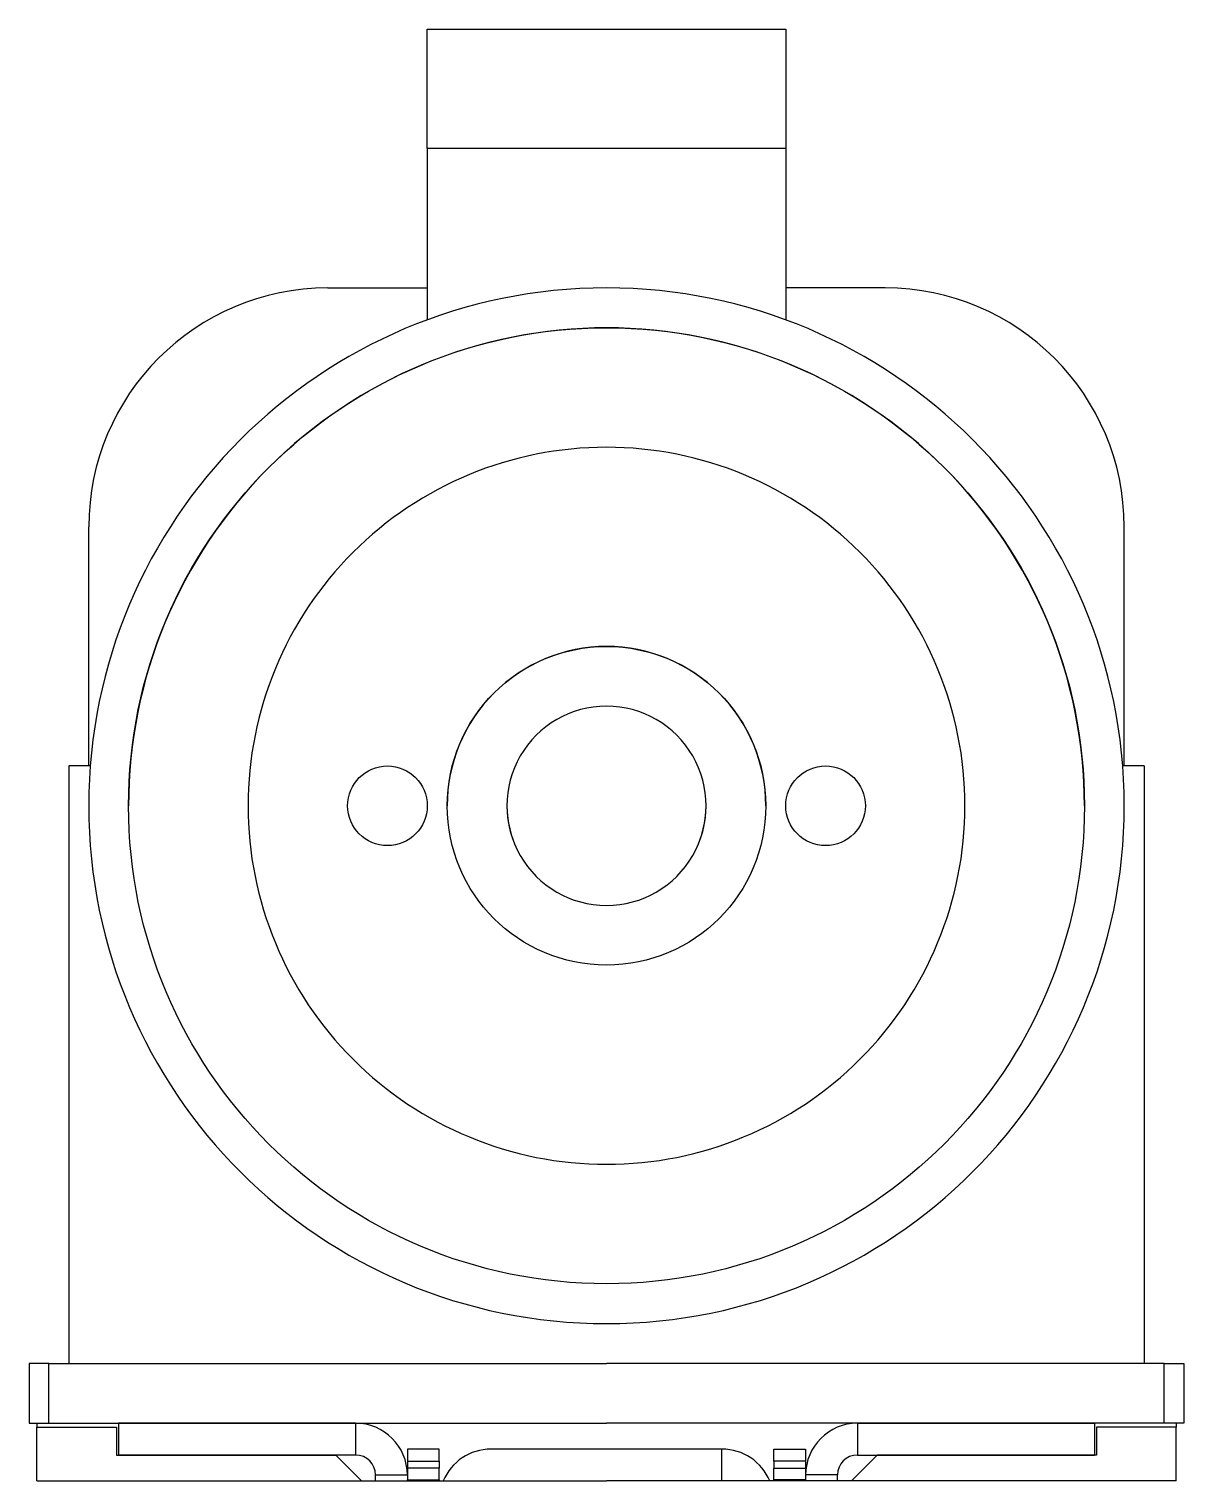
# Model space of a CAD drawing. Header units: millimetres. Extents: x -145 to 145, y -169 to 195.
import ezdxf

# ---------------------------------------------------------------- set-up
doc = ezdxf.new("R2010")
doc.units = ezdxf.units.MM

msp = doc.modelspace()

# ---------------------------------------------------------------- wipeouts: each hides what was drawn before it
msp.add_wipeout([(0, -169.5), (143, -169.5), (143, -155), (145, -155), (145, -140), (135, -140), (135, 10), (130, 10), (130, 70), (112.43, 112.43), (70, 130), (45, 130), (45, 195), (0, 195), (-45, 195), (-45, 130), (-70, 130), (-112.43, 112.43), (-130, 70), (-130, 10), (-135, 10), (-135, -140), (-145, -140), (-145, -155), (-143, -155), (-143, -169.5)])

# ---------------------------------------------------------------- next in the draw order: linework, layer by layer
at = {"color": 152, "linetype": 'Continuous', "lineweight": 25, "true_color": 0x2776bb}
for p, q in [((-45, 195), (45, 195)), ((-45, 165), (-45, 195)), ((45, 195), (45, 165)), ((-45, 165), (-45, 121.96)), ((45, 165), (-45, 165)), ((45, 165), (45, 121.96)), ((-70, 130), (-45, 130)), ((70, 130), (45, 130)), ((-130, 10), (-130, 70)), ((130, 10), (130, 70)), ((-135, 10), (-135, -140)), ((-129.61, 10), (-135, 10)), ((135, 10), (129.61, 10)), ((135, 10), (135, -140)), ((-140, -140), (0, -140)), ((140, -140), (0, -140))]:
    msp.add_line(p, q, dxfattribs=at)
at = {"color": 7, "linetype": 'Continuous', "lineweight": 25}
for p, q in [((-140, -140), (-145, -140)), ((-145, -140), (-145, -155)), ((-140, -155), (-140, -140)), ((140, -155), (140, -140)), ((140, -140), (145, -140)), ((145, -140), (145, -155)), ((-145, -155), (-140, -155)), ((-143, -155), (-143, -156)), ((-143, -156), (-123, -156)), ((-143, -169.5), (-143, -156)), ((-140, -155), (0, -155)), ((-123, -156), (-123, -163)), ((-122.5, -155), (-122.5, -163)), ((-63, -155), (-122.5, -155)), ((-63, -155), (-63, -163)), ((140, -155), (0, -155)), ((63, -155), (63, -163)), ((63, -155), (122.5, -155)), ((122.5, -155), (122.5, -163)), ((123, -156), (123, -163)), ((143, -156), (123, -156)), ((145, -155), (140, -155)), ((143, -155), (143, -156)), ((143, -169.5), (143, -156)), ((-123, -163), (-68, -163)), ((-63, -163), (-122.5, -163)), ((-68, -163), (-61.5, -169.5)), ((-42, -161.5), (-50, -161.5)), ((-50, -161.5), (-50, -164.5)), ((-42, -164.5), (-42, -161.5)), ((29, -161.5), (-29.01, -161.5)), ((29, -169.5), (29, -161.5)), ((42, -161.5), (50, -161.5)), ((42, -164.5), (42, -161.5)), ((50, -161.5), (50, -164.5)), ((68, -163), (61.5, -169.5)), ((63, -163), (122.5, -163)), ((123, -163), (68, -163)), ((-50, -164.5), (-42, -164.5)), ((-50, -164.5), (-50, -166.25)), ((-42, -166.25), (-50, -166.25)), ((-50, -166.25), (-50, -169.25)), ((-42, -164.5), (-42, -166.25)), ((-42, -169.25), (-42, -166.25)), ((50, -164.5), (42, -164.5)), ((42, -164.5), (42, -166.25)), ((42, -166.25), (50, -166.25)), ((42, -169.25), (42, -166.25)), ((50, -164.5), (50, -166.25)), ((50, -166.25), (50, -169.25)), ((-143, -169.5), (0, -169.5)), ((-58, -168), (-50, -168)), ((-58, -169.5), (-58, -168)), ((-50, -169.25), (-42, -169.25)), ((-50, -169.5), (-50, -169.25)), ((-42, -169.25), (-42, -169.5)), ((143, -169.5), (0, -169.5)), ((50, -169.25), (42, -169.25)), ((42, -169.25), (42, -169.5)), ((58, -168), (50, -168)), ((50, -169.5), (50, -169.25)), ((58, -169.5), (58, -168))]:
    msp.add_line(p, q, dxfattribs=at)
at = {"color": 2, "linetype": 'Continuous', "lineweight": 25, "true_color": 0xf1eb1f}
for points in [[(0, -130, 1), (0, 130, 1)], [(0, -90, 0.414214), (90, 0, 0.414214), (0, 90, 0.414214), (-90, 0, 0.414214)], [(0, -25, 1.000001), (0, 25, 1.000001)]]:
    msp.add_lwpolyline(points, format="xyb", close=True, dxfattribs=at)
for points in [[(120, 0, 0.414214), (0, 120, -1), (0, -120, -1), (0, 120, 0.414214), (-120, 0)], [(40, 0, 0.414214), (0, 40, -1), (0, -40, -1), (0, 40, 0.414214), (-40, 0)]]:
    msp.add_lwpolyline(points, format="xyb", dxfattribs=at)
for centre in [(-55, 0), (55, 0)]:
    msp.add_circle(centre, 10, dxfattribs=at)
at = {"color": 152, "linetype": 'Continuous', "lineweight": 25, "true_color": 0x2776bb}
for centre, start, end in [((-70, 70), 90, 180), ((70, 70), 0, 90)]:
    msp.add_arc(centre, 60, start, end, dxfattribs=at)
at = {"color": 2, "linetype": 'Continuous', "lineweight": 25, "true_color": 0xf1eb1f}
for start, end in [(180, 206.9569), (333.0431, 0)]:
    msp.add_arc((0, 0), 25, start, end, dxfattribs=at)
at = {"color": 7, "linetype": 'Continuous', "lineweight": 25}
for centre, radius, start, end in [((-63, -168), 13, 0, 90), ((63, -168), 13, 90, 180), ((-63, -168), 5, 0, 90), ((-29, -174.5), 13, 90, 157.3801), ((29, -174.5), 13, 22.6199, 90), ((63, -168), 5, 90, 180)]:
    msp.add_arc(centre, radius, start, end, dxfattribs=at)

doc.saveas('drawing.dxf')
